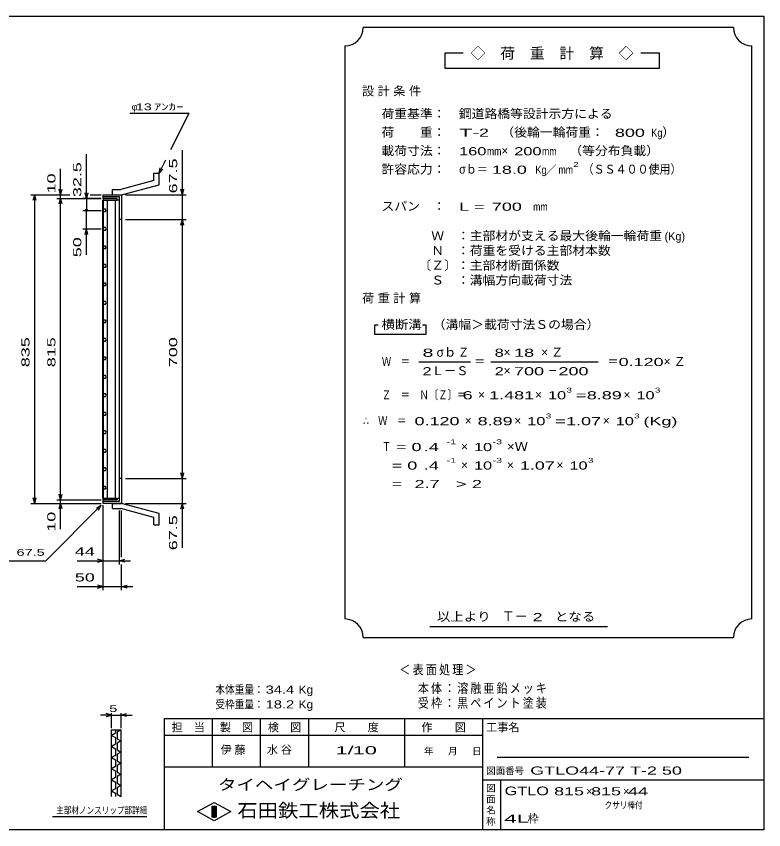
# Model space of a CAD drawing. Units: millimetres, scale not verified. Extents: x -1820 to 1731, y -1282 to 1054.
# Drawn here: x -289 to 1731, y -1146 to 1054 of the extents above; entities that cross this region are included whole.
import ezdxf
from ezdxf.enums import TextEntityAlignment as Align

# ---------------------------------------------------------------- set-up
doc = ezdxf.new("R2010")
doc.units = ezdxf.units.MM
doc.header["$LTSCALE"] = 10
for name, color, linetype, lineweight in [('0_2', 150, 'Continuous', 25), ('16', 3, 'Continuous', 25), ('19', 6, 'Continuous', 25), ('22', 4, 'Continuous', 25), ('24', 2, 'Continuous', 25), ('32', 4, 'Continuous', 25)]:
    doc.layers.add(name, color=color, linetype=linetype, lineweight=lineweight)
doc.styles.add('ベクトル', font='')
doc.styles.get('ベクトル').set_extended_font_data('ベクトル')

msp = doc.modelspace()

# ---------------------------------------------------------------- linework, layer by layer
at = {"layer": '0_2'}
for p, q in [((-1729, 1053.5), (1731, 1053.5)), ((1731, 1053.5), (1731, -1146.5)), ((1731, -846.5), (111, -846.5)), ((111, -846.5), (111, -1146.5)), ((241, -846.5), (241, -976.5)), ((371, -976.5), (371, -846.5)), ((501, -846.5), (501, -976.5)), ((761, -976.5), (761, -846.5)), ((971, -846.5), (971, -1146.5)), ((971, -891.5), (111, -891.5)), ((1691, -951.5), (1011, -951.5)), ((111, -976.5), (971, -976.5)), ((971, -1011.5), (1731, -1011.5)), ((1021, -1146.5), (1021, -1011.5)), ((201, -1097.5), (246, -1072.5)), ((246, -1072.5), (291, -1097.5)), ((246, -1122.5), (201, -1097.5)), ((241, -1082.5), (251, -1082.5)), ((241, -1112.5), (241, -1082.5)), ((241, -1082.5), (243, -1082.5)), ((243, -1082.5), (243, -1112.5)), ((245, -1112.5), (245, -1082.5)), ((245, -1082.5), (247, -1082.5)), ((291, -1097.5), (246, -1122.5)), ((247, -1082.5), (247, -1112.5)), ((249, -1112.5), (249, -1082.5)), ((249, -1082.5), (251, -1082.5)), ((251, -1082.5), (251, -1112.5)), ((251, -1082.5), (251, -1112.5)), ((251, -1112.5), (241, -1112.5)), ((243, -1112.5), (245, -1112.5)), ((247, -1112.5), (249, -1112.5)), ((1731, -1146.5), (-1729, -1146.5))]:
    msp.add_line(p, q, dxfattribs=at)
at = {"layer": '16'}
for p, q in [((-54.7, -249.5), (-54.7, 556.5)), ((-54.7, 556.5), (-54, 556.5)), ((-16, 561), (-54, 561)), ((-54, 561), (-54, 556.5)), ((-54, 556.5), (-16, 556.5)), ((-54, 556.5), (-54, -249.5)), ((-10, 556.5), (-54, 556.5)), ((-43.5, 556.5), (-43.5, -249.5)), ((-20.5, -249.5), (-20.5, 556.5)), ((-16, 556.5), (-16, 561)), ((-10, -249.5), (-10, 556.5)), ((-52.02, 531.95), (-54, 528.47)), ((-54, 528.47), (-51.98, 525.02)), ((-48.02, 531.98), (-52.02, 531.95)), ((-46, 528.5), (-48.02, 531.98)), ((-47.98, 525.05), (-46, 528.53)), ((-51.98, 525.02), (-47.98, 525.05)), ((-52.02, 481.95), (-54, 478.47)), ((-54, 478.47), (-51.98, 475.02)), ((-48.02, 481.98), (-52.02, 481.95)), ((-51.98, 475.02), (-47.98, 475.05)), ((-46, 478.5), (-48.02, 481.98)), ((-47.98, 475.05), (-46, 478.53)), ((-52.02, 431.95), (-54, 428.47)), ((-54, 428.47), (-51.98, 425.02)), ((-48.02, 431.98), (-52.02, 431.95)), ((-51.98, 425.02), (-47.98, 425.05)), ((-46, 428.5), (-48.02, 431.98)), ((-47.98, 425.05), (-46, 428.53)), ((-52.02, 381.95), (-54, 378.47)), ((-54, 378.47), (-51.98, 375.02)), ((-48.02, 381.98), (-52.02, 381.95)), ((-51.98, 375.02), (-47.98, 375.05)), ((-46, 378.5), (-48.02, 381.98)), ((-47.98, 375.05), (-46, 378.53)), ((-52.02, 331.95), (-54, 328.47)), ((-48.02, 331.98), (-52.02, 331.95)), ((-46, 328.5), (-48.02, 331.98)), ((-54, 328.47), (-51.98, 325.02)), ((-51.98, 325.02), (-47.98, 325.05)), ((-47.98, 325.05), (-46, 328.53)), ((-52.02, 281.95), (-54, 278.47)), ((-54, 278.47), (-51.98, 275.02)), ((-48.02, 281.98), (-52.02, 281.95)), ((-51.98, 275.02), (-47.98, 275.05)), ((-46, 278.5), (-48.02, 281.98)), ((-47.98, 275.05), (-46, 278.53)), ((-52.02, 231.95), (-54, 228.47)), ((-54, 228.47), (-51.98, 225.02)), ((-48.02, 231.98), (-52.02, 231.95)), ((-51.98, 225.02), (-47.98, 225.05)), ((-46, 228.5), (-48.02, 231.98)), ((-47.98, 225.05), (-46, 228.53)), ((-52.02, 181.95), (-54, 178.47)), ((-54, 178.47), (-51.98, 175.02)), ((-48.02, 181.98), (-52.02, 181.95)), ((-46, 178.5), (-48.02, 181.98)), ((-47.98, 175.05), (-46, 178.53)), ((-51.98, 175.02), (-47.98, 175.05)), ((-52.02, 131.95), (-54, 128.47)), ((-54, 128.47), (-51.98, 125.02)), ((-48.02, 131.98), (-52.02, 131.95)), ((-51.98, 125.02), (-47.98, 125.05)), ((-46, 128.5), (-48.02, 131.98)), ((-47.98, 125.05), (-46, 128.53)), ((-52.02, 81.95), (-54, 78.47)), ((-54, 78.47), (-51.98, 75.02)), ((-48.02, 81.98), (-52.02, 81.95)), ((-51.98, 75.02), (-47.98, 75.05)), ((-46, 78.5), (-48.02, 81.98)), ((-47.98, 75.05), (-46, 78.53)), ((-52.02, 31.95), (-54, 28.47)), ((-54, 28.47), (-51.98, 25.02)), ((-48.02, 31.98), (-52.02, 31.95)), ((-51.98, 25.02), (-47.98, 25.05)), ((-46, 28.5), (-48.02, 31.98)), ((-47.98, 25.05), (-46, 28.53)), ((-52.02, -18.05), (-54, -21.53)), ((-54, -21.53), (-51.98, -24.98)), ((-48.02, -18.02), (-52.02, -18.05)), ((-46, -21.5), (-48.02, -18.02)), ((-47.98, -24.95), (-46, -21.47)), ((-51.98, -24.98), (-47.98, -24.95)), ((-52.02, -68.05), (-54, -71.53)), ((-54, -71.53), (-51.98, -74.98)), ((-48.02, -68.02), (-52.02, -68.05)), ((-51.98, -74.98), (-47.98, -74.95)), ((-46, -71.5), (-48.02, -68.02)), ((-47.98, -74.95), (-46, -71.47)), ((-52.02, -118.05), (-54, -121.53)), ((-54, -121.53), (-51.98, -124.98)), ((-48.02, -118.02), (-52.02, -118.05)), ((-51.98, -124.98), (-47.98, -124.95)), ((-46, -121.5), (-48.02, -118.02)), ((-47.98, -124.95), (-46, -121.47)), ((-52.02, -168.05), (-54, -171.53)), ((-54, -171.53), (-51.98, -174.98)), ((-48.02, -168.02), (-52.02, -168.05)), ((-51.98, -174.98), (-47.98, -174.95)), ((-46, -171.5), (-48.02, -168.02)), ((-47.98, -174.95), (-46, -171.47)), ((-52.02, -218.05), (-54, -221.53)), ((-48.02, -218.02), (-52.02, -218.05)), ((-46, -221.5), (-48.02, -218.02)), ((-54, -221.53), (-51.98, -224.98)), ((-51.98, -224.98), (-47.98, -224.95)), ((-47.98, -224.95), (-46, -221.47)), ((-54, -249.5), (-54.7, -249.5)), ((-54, -249.5), (-16, -249.5)), ((-54, -254), (-54, -249.5)), ((-54, -249.5), (-10, -249.5)), ((-16, -254), (-54, -254)), ((-16, -249.5), (-16, -254))]:
    msp.add_line(p, q, dxfattribs=at)
at = {"layer": '19'}
for p, q in [((83, 629), (97, 629)), ((83, 609), (83, 629)), ((97, 598), (97, 629)), ((83, 609), (-6, 585)), ((-4, 571), (97, 598)), ((-29, 585), (-6, 585)), ((-29, 571), (-29, 585)), ((-54, 561), (-54, 571)), ((-54, 571), (-5, 571)), ((-10, 565), (-54, 565)), ((-29, 571), (-4, 571)), ((-10, -258), (-10, 565)), ((-5, 571), (-4, 570)), ((-4, 570), (-4, -263)), ((-4, 503.5), (-10, 503.5)), ((-4, -196.5), (-10, -196.5)), ((-54, -264), (-54, -254)), ((-54, -258), (-10, -258)), ((-5, -264), (-54, -264)), ((-29, -264), (-4, -264)), ((-29, -278), (-29, -264)), ((-4, -263), (-5, -264)), ((97, -291), (-4, -264)), ((-29, -278), (-6, -278)), ((83, -302), (-6, -278)), ((83, -322), (83, -302)), ((97, -322), (97, -291)), ((83, -322), (97, -322))]:
    msp.add_line(p, q, dxfattribs=at)
at = {"layer": '22'}
for p, q in [((18, 791), (178, 791)), ((129, 693), (178, 791)), ((160, 571), (160, 691)), ((-99, 561), (-99, 681)), ((97, 629), (115, 665)), ((-169, 571), (-169, 641)), ((97, 629), (100, 643.6)), ((97, 629), (107, 640)), ((-169, 571), (-173, 586)), ((-169, 571), (-165, 586)), ((-99, 561), (-103, 576)), ((-95, 576), (-99, 561)), ((160, 571), (156, 586)), ((160, 571), (164, 586)), ((-249, 571), (-144, 571)), ((-243, 556), (-239, 571)), ((-235, 556), (-239, 571)), ((-239, -264), (-239, 571)), ((-179, 571), (-144, 571)), ((-179, 561), (-59, 561)), ((-173, 546), (-169, 561)), ((-169, 561), (-169, 571)), ((-165, 546), (-169, 561)), ((-169, -254), (-169, 561)), ((-59, 561), (-109, 561)), ((-99, 561), (-99, 528.5)), ((-89, 571), (-59, 571)), ((-89, 571), (-59, 571)), ((6, 571), (170, 571)), ((160, 503.5), (160, 571)), ((-109, 528.5), (-59, 528.5)), ((-99, 478.5), (-99, 528.5)), ((6, 503.5), (170, 503.5)), ((156, 488.5), (160, 503.5)), ((164, 488.5), (160, 503.5)), ((160, -196.5), (160, 503.5)), ((-109, 478.5), (-59, 478.5)), ((-103, 463.5), (-99, 478.5)), ((-95, 463.5), (-99, 478.5)), ((-99, 408.5), (-99, 478.5)), ((6, -196.5), (170, -196.5)), ((160, -196.5), (156, -181.5)), ((160, -196.5), (164, -181.5)), ((160, -264), (160, -196.5)), ((-169, -254), (-173, -239)), ((-169, -254), (-165, -239)), ((-249, -264), (-59, -264)), ((-239, -264), (-243, -249)), ((-239, -264), (-235, -249)), ((-179, -254), (-59, -254)), ((-179, -264), (-59, -264)), ((-173, -279), (-169, -264)), ((-169, -264), (-169, -254)), ((-165, -279), (-169, -264)), ((-169, -334), (-169, -264)), ((6, -264), (170, -264)), ((156, -279), (160, -264)), ((164, -279), (160, -264)), ((160, -384), (160, -264)), ((-209, -419), (-59, -269)), ((-72, -277), (-59, -269)), ((-67, -282), (-59, -269)), ((-54, -429), (-54, -269)), ((-54, -499), (-54, -269)), ((-10, -429), (-10, -283)), ((-4, -409), (-4, -283)), ((-54, -419), (-69, -415)), ((-10, -419), (5, -415)), ((-439, -419), (-209, -419)), ((-124, -419), (-54, -419)), ((-69, -423), (-54, -419)), ((-54, -419), (-10, -419)), ((5, -423), (-10, -419)), ((-10, -419), (20, -419)), ((-4, -499), (-4, -429)), ((-124, -489), (-54, -489)), ((-54, -489), (-69, -485)), ((-69, -493), (-54, -489)), ((-54, -489), (-4, -489)), ((-4, -489), (11, -485)), ((11, -493), (-4, -489)), ((-4, -489), (26, -489))]:
    msp.add_line(p, q, dxfattribs=at)
msp.add_circle((-99, 528.5), 3, dxfattribs=at)
at = {"layer": '24', "color": 4}
for p, q in [((1649, 1023.5), (649, 1023.5)), ((599, 973.5), (599, -576.5)), ((1699, -576.5), (1699, 973.5)), ((919, 953.5), (869, 953.5)), ((869, 953.5), (869, 913.5)), ((1449, 953.5), (1399, 953.5)), ((1449, 913.5), (1449, 953.5)), ((869, 913.5), (1449, 913.5)), ((689, 218.5), (679, 218.5)), ((679, 218.5), (679, 193.5)), ((819, 218.5), (809, 218.5)), ((819, 193.5), (819, 218.5)), ((679, 193.5), (819, 193.5)), ((799, 118.5), (939, 118.5)), ((994, 118.5), (1284, 118.5)), ((829, -596.5), (1309, -596.5)), ((649, -626.5), (1649, -626.5))]:
    msp.add_line(p, q, dxfattribs=at)
for centre, start, end in [((599, 1023.5), 270, 0), ((1699, 1023.5), 180, 270), ((599, -626.5), 0, 90), ((1699, -626.5), 90, 180)]:
    msp.add_arc(centre, 50, start, end, dxfattribs=at)
at = {"layer": '32'}
for p, q in [((-31, -836.5), (-46, -832.5)), ((-31, -871.5), (-31, -831.5)), ((-6, -831.5), (-6, -871.5)), ((-6, -836.5), (9, -832.5)), ((-31, -836.5), (-61, -836.5)), ((-46, -840.5), (-31, -836.5)), ((-31, -836.5), (-6, -836.5)), ((9, -840.5), (-6, -836.5)), ((-6, -836.5), (24, -836.5)), ((-31, -876.5), (-6, -876.5)), ((-31, -1056.5), (-31, -876.5)), ((-21, -876.5), (-21, -885.5)), ((-6, -876.5), (-16, -882.5)), ((-6, -876.5), (-6, -1056.5)), ((-21, -885.5), (-31, -891.5)), ((-31, -891.5), (-21, -897.5)), ((-21, -897.5), (-21, -915.5)), ((-16, -882.5), (-16, -900.5)), ((-16, -900.5), (-6, -906.5)), ((-21, -915.5), (-31, -921.5)), ((-31, -921.5), (-21, -927.5)), ((-6, -906.5), (-16, -912.5)), ((-16, -912.5), (-16, -930.5)), ((-21, -945.5), (-31, -951.5)), ((-21, -927.5), (-21, -945.5)), ((-16, -930.5), (-6, -936.5)), ((-6, -936.5), (-16, -942.5)), ((-16, -942.5), (-16, -960.5)), ((-31, -951.5), (-21, -957.5)), ((-21, -957.5), (-21, -975.5)), ((-16, -960.5), (-6, -966.5)), ((-6, -966.5), (-16, -972.5)), ((-21, -975.5), (-31, -981.5)), ((-31, -981.5), (-21, -987.5)), ((-21, -987.5), (-21, -1005.5)), ((-16, -972.5), (-16, -990.5)), ((-21, -1005.5), (-31, -1011.5)), ((-31, -1011.5), (-21, -1017.5)), ((-16, -990.5), (-6, -996.5)), ((-6, -996.5), (-16, -1002.5)), ((-16, -1002.5), (-16, -1020.5)), ((-21, -1017.5), (-21, -1035.5)), ((-16, -1020.5), (-6, -1026.5)), ((-6, -1026.5), (-16, -1032.5)), ((-16, -1032.5), (-16, -1050.5)), ((-21, -1035.5), (-31, -1041.5)), ((-31, -1041.5), (-21, -1047.5)), ((-21, -1047.5), (-21, -1056.5)), ((-16, -1050.5), (-6, -1056.5)), ((64, -1111.5), (-191, -1111.5))]:
    msp.add_line(p, q, dxfattribs=at)

# ---------------------------------------------------------------- texts
at = {"layer": '0_2', "style": 'ベクトル'}
for s, height, p in [('担\u3000当', 21.99, (131, -869.5)), ('製\u3000図', 21.99, (261, -869.5)), ('検\u3000図', 21.99, (391, -869.5)), ('尺\u3000\u3000度', 21.99, (571, -869.5)), ('作\u3000\u3000図', 21.99, (806, -869.5)), ('工事名', 21.99, (981, -869.5)), ('年', 18.33, (813, -934)), ('月', 18.33, (878, -934)), ('日', 18.33, (943, -934)), ('図面番号', 18.33, (981, -987)), ('図', 18.33, (981, -1034)), ('面', 18.33, (981, -1064)), ('名', 18.33, (981, -1094)), ('称', 18.33, (981, -1124))]:
    msp.add_text(s, height=height, dxfattribs=at).set_placement(p, align=Align.MIDDLE_LEFT)
at = {"layer": '0_2', "color": 222, "style": 'ベクトル'}
for s, height, width, p in [('タイヘイグレーチング', 29.33, 1.25, (256, -1024.5)), ('石田鉄工株式会社', 36.66, 1.1, (308.5, -1094.5))]:
    msp.add_text(s, height=height, dxfattribs=dict(at, width=width)).set_placement(p, align=Align.MIDDLE_LEFT)
at = {"layer": '22', "color": 2, "style": 'ベクトル'}
for s, height, width, p in [(' 13 ', 18.33, 1.6, (23, 808.5)), ('ｱﾝｶｰ', 18.33, 1.6, (83, 808.5)), (' 67.5 ', 18.33, 1.6, (-299, -396.5)), (' 44 ', 21.99, 1.65, (-144, -394)), (' 50 ', 21.99, 1.65, (-144, -464)), ('本体重量：', 21.99, 0.85, (249, -767.5)), (' 34.4', 21.99, 1.35, (374, -767.5)), ('Kg', 21.99, 1.1, (474, -767.5)), ('受枠重量：', 21.99, 0.85, (249, -807.5)), (' 18.2', 21.99, 1.35, (374, -807.5)), ('Kg', 21.99, 1.1, (474, -807.5)), ('1/', 21.99, 2, (574, -931.5)), (' 10 ', 21.99, 2, (604, -931.5)), ('GTLO44-77 T-2 50              ', 21.99, 1.65, (1100, -986.5)), ('GTLO', 23.46, 1.4, (1031, -1041.5)), (' 815 ', 21.99, 1.65, (1151, -1042.5)), (' 815 ', 21.99, 1.65, (1251, -1042.5)), (' 44 ', 21.99, 1.65, (1351, -1042.5)), ('クサリ棒付', 18.33, 0.8, (1301, -1080)), ('4L', 21.99, 2.05, (1030, -1116.5))]:
    msp.add_text(s, height=height, dxfattribs=dict(at, width=width)).set_placement(p, align=Align.MIDDLE_LEFT)
for s, height, p in [('φ', 18.33, (23, 808.5)), ('×', 21.99, (1251, -1042.5)), ('×', 21.99, (1351, -1042.5)), ('枠', 21.99, (1093, -1116.5))]:
    msp.add_text(s, height=height, dxfattribs=at).set_placement(p, align=Align.MIDDLE_LEFT)
at = {"layer": '22', "color": 2, "style": 'ベクトル', "width": 1.65}
for s, p in [(' 67.5 ', (135, 561)), (' 32.5 ', (-124, 551)), (' 10 ', (-194, 561)), (' 50 ', (-124, 388.5)), (' 835 ', (-264, 91)), (' 815 ', (-194, 91)), (' 700 ', (135, 91)), (' 10 ', (-194, -354)), (' 67.5 ', (135, -404))]:
    msp.add_text(s, height=21.99, rotation=90, dxfattribs=at).set_placement(p, align=Align.MIDDLE_LEFT)
at = {"layer": '22', "color": 2, "attachment_point": 4, "style": 'ベクトル'}
for s, insert, char_height in [('\\T1.2;\\W0.85;＜表面処理＞', (746.5, -715), 25.66), ('\\T1.19;\\W0.85;本体：溶融亜鉛メッキ', (796.5, -765), 25.66), ('\\T1.19;\\W0.85;受枠：黒ペイント塗装', (796.5, -805), 25.66), ('\\T1.25;伊藤\u3000', (263.5, -931.5), 21.99), ('\\T1.25;水谷\u3000', (388.5, -931.5), 21.99)]:
    msp.add_mtext(s, dxfattribs=dict(at, insert=insert, char_height=char_height))
at = {"layer": '24', "style": 'ベクトル'}
for s, height, p in [('◇\u3000荷\u3000重\u3000計\u3000算\u3000◇', 29.33, (939, 953.5)), ('）', 24.19, (1457, 740)), ('×', 24.19, (1022, 690)), ('／', 21.99, (1141.5, 638.5)), ('(Kg)', 21.99, (1463, 458.5)), ('σｂ', 24.19, (847, 145)), ('×', 24.19, (1028, 145)), ('Ｌ－Ｓ', 24.19, (834, 95)), ('×', 24.19, (1028, 95)), ('×', 24.19, (959, 30)), ('×', 24.19, (1113, 30)), ('×', 24.19, (1352, 30)), ('×', 24.19, (923, -40)), ('×', 24.19, (1057, -40)), ('×', 24.19, (1296, -40)), ('×', 24.19, (913, -110)), ('×', 24.19, (913, -160)), ('×', 24.19, (1037, -160)), ('×', 24.19, (1171, -160)), ('Ｔ－', 25.66, (1023, -569))]:
    msp.add_text(s, height=height, dxfattribs=at).set_placement(p, align=Align.MIDDLE_LEFT)
for s, height, width, p in [('荷重基準：\u3000', 24.19, 1.05, (698, 790)), ('鋼道路橋等設計示方による', 24.19, 1.05, (907, 790)), ('荷\u3000\u3000重：\u3000', 24.19, 1.05, (698, 740)), ('T-', 21.99, 2, (908, 738.5)), (' 2 ', 21.99, 1.65, (948, 738.5)), ('（後輪一輪荷重：', 24.19, 1.05, (1022, 740)), ('  800', 21.99, 1.65, (1302, 738.5)), ('Kg', 21.99, 0.85, (1427, 738.5)), ('載荷寸法：\u3000', 24.19, 1.05, (698, 690)), ('\u3000（等分布負載）', 24.19, 1.05, (1171, 690)), ('160', 21.99, 1.5, (908, 688.5)), ('mm', 21.99, 0.8, (983, 688.5)), ('200', 21.99, 1.5, (1057, 688.5)), ('mm', 21.99, 0.8, (1132, 688.5)), ('許容応力：\u3000', 24.19, 1.05, (698, 640)), ('σｂ＝', 24.19, 0.9, (908, 640)), (' 18.0', 21.99, 1.65, (983, 638.5)), ('Kg', 21.99, 0.85, (1114, 638.5)), ('mm', 21.99, 0.8, (1176.5, 638.5)), ('2', 13.2, 1.5, (1216.5, 652.5)), ('（ＳＳ４００使用）', 24.19, 0.9, (1241.5, 640)), ('スパン\u3000：\u3000', 24.19, 1.05, (698, 540)), ('L =', 21.99, 1.65, (908, 538.5)), (' 700 ', 21.99, 1.65, (983, 538.5)), ('mm', 21.99, 0.8, (1108, 538.5)), ('\u3000Ｗ\u3000：主部材が支える最大後輪一輪荷重', 24.19, 1.05, (798, 460)), ('\u3000Ｎ\u3000：荷重を受ける主部材本数', 24.19, 1.05, (798, 420)), ('〔Ｚ〕：主部材断面係数', 24.19, 1.05, (798, 380)), ('\u3000Ｓ\u3000：溝幅方向載荷寸法', 24.19, 1.05, (798, 340)), ('横断溝', 24.19, 1.1, (698, 220)), ('\u3000（溝幅＞載荷寸法Ｓの場合）', 24.19, 1.05, (802, 220)), ('8', 21.99, 1.8, (809, 143.5)), ('Ｚ', 24.19, 0.9, (905, 145)), ('8', 21.99, 1.5, (1004, 143.5)), (' 18 ', 21.99, 1.65, (1043, 143.5)), ('Ｗ\u3000＝', 24.19, 0.75, (699, 120)), ('＝', 24.19, 0.9, (949, 120)), ('＝', 24.19, 0.9, (1309, 120)), ('0.120', 21.99, 1.65, (1339, 118.5)), ('2', 21.99, 1.5, (809, 93.5)), ('2', 21.99, 1.5, (1004, 93.5)), (' 700 ', 21.99, 1.65, (1043, 93.5)), ('－', 24.19, 0.75, (1148, 95)), (' 200 ', 21.99, 1.65, (1163, 93.5)), ('Ｚ\u3000＝\u3000Ｎ〔Ｚ〕＝', 24.19, 0.75, (699, 30)), ('3', 13.2, 1.5, (1198, 42.5)), ('3', 13.2, 1.5, (1437, 42.5)), (' 6 ', 21.99, 1.65, (904, 28.5)), ('1.481', 21.99, 1.65, (989, 28.5)), ('10', 21.99, 1.5, (1148, 28.5)), ('=', 21.99, 1.7, (1223, 28.5)), ('8.89', 21.99, 1.65, (1253, 28.5)), ('10', 21.99, 1.5, (1387, 28.5)), ('3', 13.2, 1.5, (1142, -27.5)), ('3', 13.2, 1.5, (1381, -27.5)), ('∴\u3000Ｗ\u3000＝', 24.19, 0.75, (649, -40)), (' 0.120', 21.99, 1.65, (774, -41.5)), ('8.89', 21.99, 1.65, (958, -41.5)), ('10', 21.99, 1.5, (1092, -41.5)), ('=', 21.99, 1.7, (1167, -41.5)), ('1.07', 21.99, 1.65, (1197, -41.5)), ('10', 21.99, 1.5, (1331, -41.5)), ('(Kg)', 21.99, 1.65, (1406, -41.5)), ('Ｔ', 24.19, 0.75, (699, -110)), (' = 0', 21.99, 1.65, (724, -111.5)), (' .4 ', 21.99, 1.65, (799, -111.5)), ('-1', 13.2, 1.65, (874, -97.5)), ('10', 21.99, 1.5, (948, -111.5)), ('-3', 13.2, 1.65, (998, -97.5)), ('×Ｗ', 24.19, 1.1, (1037, -110)), ('  = 0', 21.99, 1.65, (699, -161.5)), (' .4 ', 21.99, 1.65, (799, -161.5)), ('-1', 13.2, 1.65, (874, -147.5)), ('10', 21.99, 1.5, (948, -161.5)), ('-3', 13.2, 1.65, (998, -147.5)), ('1.07', 21.99, 1.65, (1072, -161.5)), ('10', 21.99, 1.5, (1206, -161.5)), ('3', 13.2, 1.5, (1256, -147.5)), ('  =', 21.99, 1.65, (699, -211.5)), (' 2.7', 21.99, 1.65, (774, -211.5)), ('>', 21.99, 1.7, (899, -211.5)), (' 2 ', 21.99, 1.65, (929, -211.5)), ('以上より\u3000', 24.19, 1.1, (848, -570)), (' 2 ', 21.99, 1.65, (1093, -571.5)), ('となる', 24.19, 1.1, (1167, -570))]:
    msp.add_text(s, height=height, dxfattribs=dict(at, width=width)).set_placement(p, align=Align.MIDDLE_LEFT)
at = {"layer": '24', "char_height": 24.19, "attachment_point": 4, "style": 'ベクトル'}
for s, insert in [('\\T1.28;設計条件', (645.5, 850)), ('\\T1.28;荷重計算', (645.5, 290)), ('\\T1.42;×Ｚ', (1129.5, 145)), ('\\T1.42;×Ｚ', (1460.5, 120))]:
    msp.add_mtext(s, dxfattribs=dict(at, insert=insert))
at = {"layer": '32', "color": 2, "style": 'ベクトル'}
for s, width, p in [(' 5 ', 1.6, (-48.5, -819)), ('主部材ノンスリップ部詳細', 0.8, (-181, -1094))]:
    msp.add_text(s, height=18.33, dxfattribs=dict(at, width=width)).set_placement(p, align=Align.MIDDLE_LEFT)

doc.saveas('drawing.dxf')
